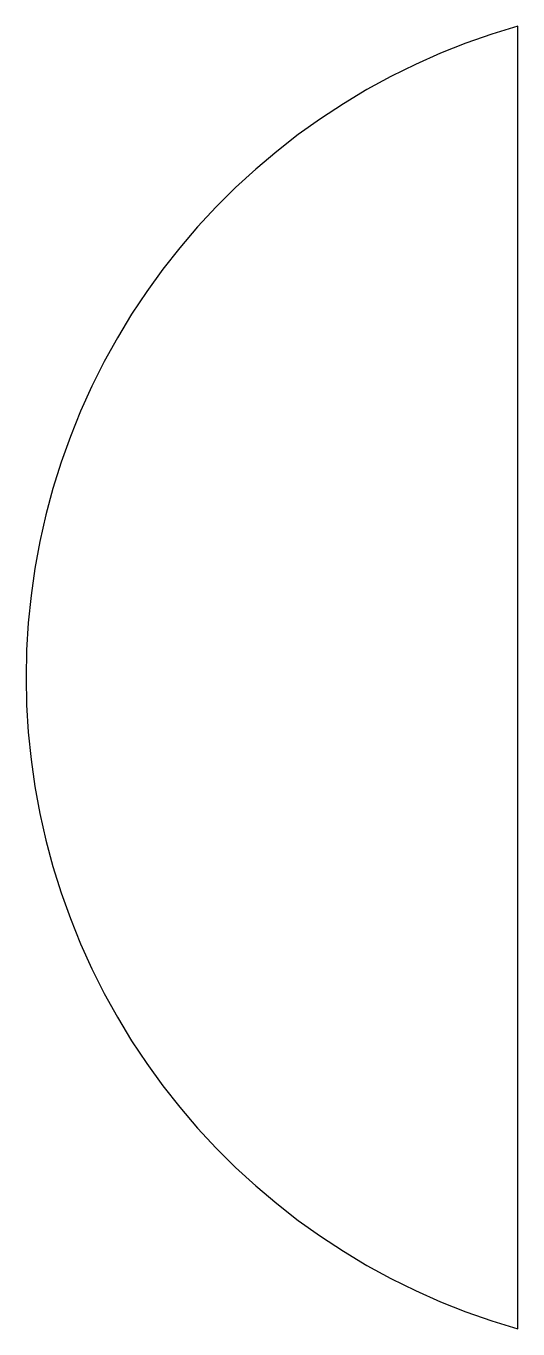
# Model space of a CAD drawing. Header units: millimetres. Extents: x 0.6 to 4.16, y 0.79 to 10.21.
import ezdxf

# ---------------------------------------------------------------- set-up
doc = ezdxf.new("R2010")
doc.units = ezdxf.units.MM

msp = doc.modelspace()

# ---------------------------------------------------------------- linework, layer by layer
msp.add_lwpolyline([(4.16, 10.2132), (3.9706, 10.1552), (3.7837, 10.0896), (3.5996, 10.0165), (3.4186, 9.9359), (3.241, 9.8482), (3.0671, 9.7533), (2.8971, 9.6515), (2.7314, 9.5429), (2.5703, 9.4277), (2.4139, 9.3061), (2.2626, 9.1782), (2.1166, 9.0444), (1.9761, 8.9047), (1.8413, 8.7595), (1.7126, 8.6089), (1.59, 8.4533), (1.4738, 8.2928), (1.3642, 8.1278), (1.2614, 7.9585), (1.1655, 7.7852), (1.0767, 7.6081), (0.9951, 7.4276), (0.9208, 7.2439), (0.8541, 7.0574), (0.7949, 6.8684), (0.7435, 6.6771), (0.6998, 6.4838), (0.6639, 6.289), (0.636, 6.0929), (0.616, 5.8958), (0.604, 5.6981), (0.6, 5.5), (0.604, 5.3019), (0.616, 5.1042), (0.636, 4.9071), (0.6639, 4.711), (0.6998, 4.5162), (0.7435, 4.3229), (0.7949, 4.1316), (0.8541, 3.9426), (0.9208, 3.7561), (0.9951, 3.5724), (1.0767, 3.3919), (1.1655, 3.2148), (1.2614, 3.0415), (1.3642, 2.8722), (1.4738, 2.7072), (1.59, 2.5467), (1.7126, 2.3911), (1.8413, 2.2405), (1.9761, 2.0953), (2.1166, 1.9556), (2.2626, 1.8218), (2.4139, 1.6939), (2.5703, 1.5723), (2.7314, 1.4571), (2.8971, 1.3485), (3.0671, 1.2467), (3.241, 1.1518), (3.4186, 1.0641), (3.5996, 0.9835), (3.7837, 0.9104), (3.9706, 0.8448), (4.16, 0.7868)], close=True)

doc.saveas('drawing.dxf')
